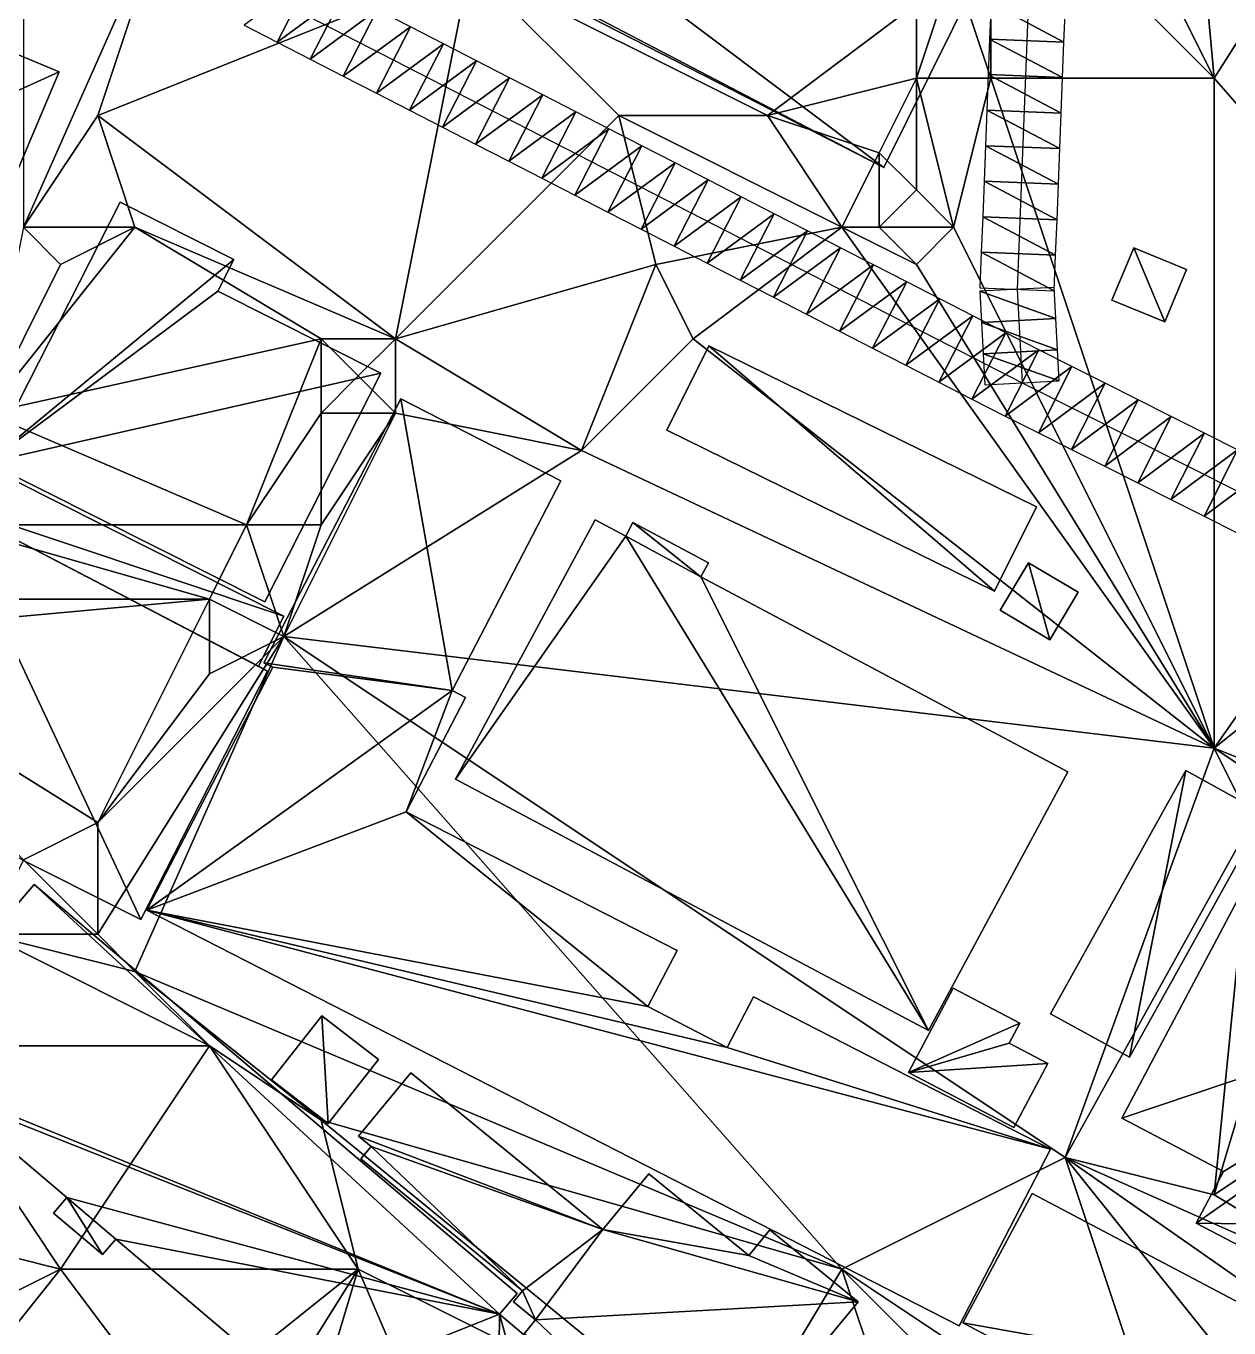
# Model space of a CAD drawing. Header units: metres. Extents: x -1103 to 901, y -902 to 905.
# Drawn here: x 604.1 to 668.8, y 114.8 to 184.8 of the extents above; entities that cross this region are included whole.
import ezdxf

# ---------------------------------------------------------------- set-up
doc = ezdxf.new("R2010")
doc.units = ezdxf.units.M
for name, color, linetype in [('OSM_BUILDING_FOOTPRINTS', 7, 'CONTINUOUS'), ('OSM_BUILDING_ROOFS', 1, 'CONTINUOUS'), ('OSM_BUILDING_WALLS', 8, 'CONTINUOUS'), ('OSM_ROAD_AXES', 2, 'CONTINUOUS'), ('OSM_ROAD_SURFACE', 9, 'CONTINUOUS'), ('OSM_TERRAIN', 3, 'CONTINUOUS')]:
    doc.layers.add(name, color=color, linetype=linetype)

msp = doc.modelspace()

# ---------------------------------------------------------------- linework, layer by layer
at = {"layer": 'OSM_BUILDING_FOOTPRINTS'}
for points in [[(655.2, 187.18, 11.941), (650.248, 177.205, 11.941), (615.783, 194.867, 11.941), (594.67, 206.214, 11.941), (599.379, 215.404, 11.941), (655.2, 187.18, 11.941)], [(600.153, 184.748, 13.889), (605.923, 182.348, 13.889), (603.314, 176.155, 13.889), (597.544, 178.544, 13.889), (600.153, 184.748, 13.889)], [(609.195, 175.348, 11.546), (615.318, 172.262, 11.546), (614.456, 170.559, 11.546), (623.222, 166.158, 11.546), (616.976, 153.871, 11.546), (602.065, 161.358, 11.546), (609.195, 175.348, 11.546)], [(662.507, 170.083, 11.018), (663.679, 172.892, 11.018), (666.519, 171.731, 11.018), (665.348, 168.911, 11.018), (662.507, 170.083, 11.018)], [(638.586, 163.083, 11.005), (640.852, 167.628, 11.005), (658.45, 158.969, 11.005), (656.195, 154.435, 11.005), (638.586, 163.083, 11.005)], [(624.581, 142.58, 10.846), (639.139, 135.126, 10.846), (637.569, 132.107, 10.846), (641.836, 129.917, 10.846), (643.24, 132.627, 10.846), (659.212, 124.443, 10.846), (654.293, 114.954, 10.846), (610.642, 137.294, 10.846), (617.407, 150.343, 10.846), (616.932, 150.587, 10.846), (624.294, 164.764, 10.846), (632.883, 160.363, 10.846), (627.046, 149.105, 10.846), (627.765, 148.729, 10.846), (624.581, 142.58, 10.846)], [(597.312, 160.441, 11.048), (599.821, 159.169, 11.048), (601.059, 161.613, 11.048), (618.004, 153.086, 11.048), (616.633, 150.399, 11.048), (617.12, 150.144, 11.048), (610.311, 136.785, 11.048), (590.37, 146.816, 11.048), (597.312, 160.441, 11.048)], [(634.74, 158.261, 10.999), (636.376, 157.388, 10.999), (636.762, 158.118, 10.999), (640.83, 155.961, 10.999), (640.421, 155.198, 10.999), (660.141, 144.725, 10.999), (652.646, 130.824, 10.999), (627.234, 144.338, 10.999), (634.74, 158.261, 10.999)], [(656.504, 153.406, 11), (658.03, 155.95, 11), (660.694, 154.379, 11), (659.179, 151.825, 11), (656.504, 153.406, 11)], [(659.201, 131.72, 10.867), (666.475, 144.791, 10.867), (670.73, 142.458, 10.867), (663.457, 129.386, 10.867), (659.201, 131.72, 10.867)], [(671.272, 141.606, 10.462), (686.04, 133.854, 10.462), (678.037, 118.802, 10.462), (675.052, 120.362, 10.462), (673.35, 117.166, 10.462), (667.038, 120.472, 10.462), (668.508, 123.248, 10.462), (663.037, 126.113, 10.462), (671.272, 141.606, 10.462)], [(638.309, 108.197, 10.164), (633.258, 102.292, 10.164), (629.488, 105.477, 10.164), (627.654, 103.332, 10.164), (624.072, 106.373, 10.164), (615.704, 96.608, 10.164), (610.2, 101.264, 10.164), (618.811, 111.283, 10.164), (608.973, 119.611, 10.164), (608.254, 118.781, 10.164), (605.613, 121.015, 10.164), (606.331, 121.845, 10.164), (599.776, 127.396, 10.164), (599.201, 126.733, 10.164), (596.383, 129.11, 10.164), (604.585, 138.676, 10.164), (630.55, 116.691, 10.164), (629.599, 115.574, 10.164), (638.309, 108.197, 10.164)], [(653.973, 133.091, 10.987), (657.554, 131.222, 10.987), (656.979, 130.138, 10.987), (659.058, 129.054, 10.987), (657.234, 125.615, 10.987), (651.574, 128.568, 10.987), (653.973, 133.091, 10.987)], [(617.341, 128.181, 10.961), (620.049, 131.621, 10.961), (623.089, 129.265, 10.961), (620.38, 125.826, 10.961), (617.341, 128.181, 10.961)], [(622.138, 123.923, 10.795), (622.691, 124.598, 10.795), (622.016, 125.151, 10.795), (624.824, 128.546, 10.795), (635.148, 120.13, 10.795), (637.613, 123.116, 10.795), (642.985, 118.737, 10.795), (644.124, 120.119, 10.795), (648.866, 116.248, 10.795), (640.785, 106.472, 10.795), (630.914, 114.523, 10.795), (631.534, 115.275, 10.795), (630.34, 116.248, 10.795), (630.826, 116.835, 10.795), (622.138, 123.923, 10.795)], [(658.217, 122.065, 10.723), (680.037, 110.552, 10.723), (676.323, 103.596, 10.723), (654.503, 115.12, 10.723), (658.217, 122.065, 10.723)]]:
    msp.add_polyline3d(points, close=True, dxfattribs=at)
at = {"layer": 'OSM_BUILDING_ROOFS'}
for points in [[(650.248, 177.205, 21.941), (599.379, 215.404, 21.941), (594.67, 206.214, 21.941)], [(650.248, 177.205, 21.941), (655.2, 187.18, 21.941), (599.379, 215.404, 21.941)], [(650.248, 177.205, 21.941), (594.67, 206.214, 21.941), (615.783, 194.867, 21.941)], [(605.923, 182.348, 23.889), (600.153, 184.748, 23.889), (597.544, 178.544, 23.889)], [(605.923, 182.348, 23.889), (597.544, 178.544, 23.889), (603.314, 176.155, 23.889)], [(615.318, 172.262, 21.546), (609.195, 175.348, 21.546), (602.065, 161.358, 21.546)], [(663.679, 172.892, 21.018), (662.507, 170.083, 21.018), (665.348, 168.911, 21.018)], [(663.679, 172.892, 21.018), (665.348, 168.911, 21.018), (666.519, 171.731, 21.018)], [(602.065, 161.358, 21.546), (614.456, 170.559, 21.546), (615.318, 172.262, 21.546)], [(602.065, 161.358, 21.546), (623.222, 166.158, 21.546), (614.456, 170.559, 21.546)], [(640.852, 167.628, 21.005), (638.586, 163.083, 21.005), (656.195, 154.435, 21.005)], [(640.852, 167.628, 21.005), (656.195, 154.435, 21.005), (658.45, 158.969, 21.005)], [(602.065, 161.358, 21.546), (616.976, 153.871, 21.546), (623.222, 166.158, 21.546)], [(627.046, 149.105, 20.846), (624.294, 164.764, 20.846), (616.932, 150.587, 20.846)], [(627.046, 149.105, 20.846), (632.883, 160.363, 20.846), (624.294, 164.764, 20.846)], [(599.821, 159.169, 21.048), (618.004, 153.086, 21.048), (601.059, 161.613, 21.048)], [(599.821, 159.169, 21.048), (590.37, 146.816, 21.048), (610.311, 136.785, 21.048)], [(599.821, 159.169, 21.048), (610.311, 136.785, 21.048), (617.12, 150.144, 21.048)], [(599.821, 159.169, 21.048), (617.12, 150.144, 21.048), (616.633, 150.399, 21.048)], [(599.821, 159.169, 21.048), (616.633, 150.399, 21.048), (618.004, 153.086, 21.048)], [(636.376, 157.388, 20.999), (634.74, 158.261, 20.999), (627.234, 144.338, 20.999)], [(640.421, 155.198, 20.999), (636.762, 158.118, 20.999), (636.376, 157.388, 20.999)], [(640.421, 155.198, 20.999), (640.83, 155.961, 20.999), (636.762, 158.118, 20.999)], [(636.376, 157.388, 20.999), (627.234, 144.338, 20.999), (652.646, 130.824, 20.999)], [(640.421, 155.198, 20.999), (636.376, 157.388, 20.999), (652.646, 130.824, 20.999)], [(658.03, 155.95, 21), (656.504, 153.406, 21), (659.179, 151.825, 21)], [(658.03, 155.95, 21), (659.179, 151.825, 21), (660.694, 154.379, 21)], [(652.646, 130.824, 20.999), (660.141, 144.725, 20.999), (640.421, 155.198, 20.999)], [(627.046, 149.105, 20.846), (616.932, 150.587, 20.846), (617.407, 150.343, 20.846)], [(627.046, 149.105, 20.846), (617.407, 150.343, 20.846), (610.642, 137.294, 20.846)], [(624.581, 142.58, 20.846), (627.046, 149.105, 20.846), (610.642, 137.294, 20.846)], [(624.581, 142.58, 20.846), (627.765, 148.729, 20.846), (627.046, 149.105, 20.846)], [(666.475, 144.791, 20.867), (659.201, 131.72, 20.867), (663.457, 129.386, 20.867)], [(666.475, 144.791, 20.867), (663.457, 129.386, 20.867), (670.73, 142.458, 20.867)], [(610.642, 137.294, 20.846), (637.569, 132.107, 20.846), (624.581, 142.58, 20.846)], [(637.569, 132.107, 20.846), (639.139, 135.126, 20.846), (624.581, 142.58, 20.846)], [(686.04, 133.854, 20.462), (671.272, 141.606, 20.462), (663.037, 126.113, 20.462)], [(629.599, 115.574, 20.164), (604.585, 138.676, 20.164), (596.383, 129.11, 20.164)], [(629.599, 115.574, 20.164), (630.55, 116.691, 20.164), (604.585, 138.676, 20.164)], [(610.642, 137.294, 20.846), (654.293, 114.954, 20.846), (659.212, 124.443, 20.846)], [(610.642, 137.294, 20.846), (659.212, 124.443, 20.846), (641.836, 129.917, 20.846)], [(610.642, 137.294, 20.846), (641.836, 129.917, 20.846), (637.569, 132.107, 20.846)], [(686.04, 133.854, 20.462), (663.037, 126.113, 20.462), (668.508, 123.248, 20.462)], [(686.04, 133.854, 20.462), (668.508, 123.248, 20.462), (667.038, 120.472, 20.462)], [(675.052, 120.362, 20.462), (686.04, 133.854, 20.462), (667.038, 120.472, 20.462)], [(657.554, 131.222, 20.987), (653.973, 133.091, 20.987), (651.574, 128.568, 20.987)], [(659.212, 124.443, 20.846), (643.24, 132.627, 20.846), (641.836, 129.917, 20.846)], [(620.049, 131.621, 20.961), (617.341, 128.181, 20.961), (620.38, 125.826, 20.961)], [(620.049, 131.621, 20.961), (620.38, 125.826, 20.961), (623.089, 129.265, 20.961)], [(651.574, 128.568, 20.987), (656.979, 130.138, 20.987), (657.554, 131.222, 20.987)], [(651.574, 128.568, 20.987), (659.058, 129.054, 20.987), (656.979, 130.138, 20.987)], [(629.599, 115.574, 20.164), (596.383, 129.11, 20.164), (599.776, 127.396, 20.164)], [(651.574, 128.568, 20.987), (657.234, 125.615, 20.987), (659.058, 129.054, 20.987)], [(635.148, 120.13, 20.795), (624.824, 128.546, 20.795), (622.016, 125.151, 20.795)], [(629.599, 115.574, 20.164), (599.776, 127.396, 20.164), (606.331, 121.845, 20.164)], [(635.148, 120.13, 20.795), (622.016, 125.151, 20.795), (622.691, 124.598, 20.795)], [(622.691, 124.598, 20.795), (622.138, 123.923, 20.795), (630.826, 116.835, 20.795)], [(635.148, 120.13, 20.795), (622.691, 124.598, 20.795), (630.826, 116.835, 20.795)], [(642.985, 118.737, 20.795), (637.613, 123.116, 20.795), (635.148, 120.13, 20.795)], [(606.331, 121.845, 20.164), (605.613, 121.015, 20.164), (608.254, 118.781, 20.164)], [(606.331, 121.845, 20.164), (608.254, 118.781, 20.164), (608.973, 119.611, 20.164)], [(629.599, 115.574, 20.164), (606.331, 121.845, 20.164), (608.973, 119.611, 20.164)], [(680.037, 110.552, 20.723), (658.217, 122.065, 20.723), (654.503, 115.12, 20.723)], [(667.038, 120.472, 20.462), (673.35, 117.166, 20.462), (675.052, 120.362, 20.462)], [(635.148, 120.13, 20.795), (630.826, 116.835, 20.795), (631.534, 115.275, 20.795)], [(635.148, 120.13, 20.795), (631.534, 115.275, 20.795), (648.866, 116.248, 20.795)], [(635.148, 120.13, 20.795), (648.866, 116.248, 20.795), (642.985, 118.737, 20.795)], [(648.866, 116.248, 20.795), (644.124, 120.119, 20.795), (642.985, 118.737, 20.795)], [(629.599, 115.574, 20.164), (608.973, 119.611, 20.164), (618.811, 111.283, 20.164)], [(630.826, 116.835, 20.795), (630.34, 116.248, 20.795), (631.534, 115.275, 20.795)], [(631.534, 115.275, 20.795), (640.785, 106.472, 20.795), (648.866, 116.248, 20.795)], [(629.599, 115.574, 20.164), (618.811, 111.283, 20.164), (629.488, 105.477, 20.164)], [(629.488, 105.477, 20.164), (633.258, 102.292, 20.164), (629.599, 115.574, 20.164)], [(633.258, 102.292, 20.164), (638.309, 108.197, 20.164), (629.599, 115.574, 20.164)], [(631.534, 115.275, 20.795), (630.914, 114.523, 20.795), (640.785, 106.472, 20.795)], [(680.037, 110.552, 20.723), (654.503, 115.12, 20.723), (676.323, 103.596, 20.723)]]:
    msp.add_3dface(points, dxfattribs=at)
at = {"layer": 'OSM_BUILDING_WALLS'}
for points in [[(615.783, 194.867, 11.941), (650.248, 177.205, 11.941), (650.248, 177.205, 21.941)], [(615.783, 194.867, 11.941), (650.248, 177.205, 21.941), (615.783, 194.867, 21.941)], [(650.248, 177.205, 11.941), (655.2, 187.18, 11.941), (655.2, 187.18, 21.941)], [(650.248, 177.205, 11.941), (655.2, 187.18, 21.941), (650.248, 177.205, 21.941)], [(605.923, 182.348, 13.889), (600.153, 184.748, 13.889), (600.153, 184.748, 23.889)], [(605.923, 182.348, 13.889), (600.153, 184.748, 23.889), (605.923, 182.348, 23.889)], [(603.314, 176.155, 13.889), (605.923, 182.348, 13.889), (605.923, 182.348, 23.889)], [(603.314, 176.155, 13.889), (605.923, 182.348, 23.889), (603.314, 176.155, 23.889)], [(609.195, 175.348, 11.546), (602.065, 161.358, 11.546), (602.065, 161.358, 21.546)], [(609.195, 175.348, 11.546), (602.065, 161.358, 21.546), (609.195, 175.348, 21.546)], [(615.318, 172.262, 11.546), (609.195, 175.348, 11.546), (609.195, 175.348, 21.546)], [(615.318, 172.262, 11.546), (609.195, 175.348, 21.546), (615.318, 172.262, 21.546)], [(663.679, 172.892, 11.018), (662.507, 170.083, 11.018), (662.507, 170.083, 21.018)], [(663.679, 172.892, 11.018), (662.507, 170.083, 21.018), (663.679, 172.892, 21.018)], [(666.519, 171.731, 11.018), (663.679, 172.892, 11.018), (663.679, 172.892, 21.018)], [(666.519, 171.731, 11.018), (663.679, 172.892, 21.018), (666.519, 171.731, 21.018)], [(614.456, 170.559, 11.546), (615.318, 172.262, 11.546), (615.318, 172.262, 21.546)], [(614.456, 170.559, 11.546), (615.318, 172.262, 21.546), (614.456, 170.559, 21.546)], [(665.348, 168.911, 11.018), (666.519, 171.731, 11.018), (666.519, 171.731, 21.018)], [(665.348, 168.911, 11.018), (666.519, 171.731, 21.018), (665.348, 168.911, 21.018)], [(623.222, 166.158, 11.546), (614.456, 170.559, 11.546), (614.456, 170.559, 21.546)], [(623.222, 166.158, 11.546), (614.456, 170.559, 21.546), (623.222, 166.158, 21.546)], [(662.507, 170.083, 11.018), (665.348, 168.911, 11.018), (665.348, 168.911, 21.018)], [(662.507, 170.083, 11.018), (665.348, 168.911, 21.018), (662.507, 170.083, 21.018)], [(640.852, 167.628, 11.005), (638.586, 163.083, 11.005), (638.586, 163.083, 21.005)], [(640.852, 167.628, 11.005), (638.586, 163.083, 21.005), (640.852, 167.628, 21.005)], [(658.45, 158.969, 11.005), (640.852, 167.628, 11.005), (640.852, 167.628, 21.005)], [(658.45, 158.969, 11.005), (640.852, 167.628, 21.005), (658.45, 158.969, 21.005)], [(616.976, 153.871, 11.546), (623.222, 166.158, 11.546), (623.222, 166.158, 21.546)], [(616.976, 153.871, 11.546), (623.222, 166.158, 21.546), (616.976, 153.871, 21.546)], [(624.294, 164.764, 10.846), (616.932, 150.587, 10.846), (616.932, 150.587, 20.846)], [(624.294, 164.764, 10.846), (616.932, 150.587, 20.846), (624.294, 164.764, 20.846)], [(632.883, 160.363, 10.846), (624.294, 164.764, 10.846), (624.294, 164.764, 20.846)], [(632.883, 160.363, 10.846), (624.294, 164.764, 20.846), (632.883, 160.363, 20.846)], [(638.586, 163.083, 11.005), (656.195, 154.435, 11.005), (656.195, 154.435, 21.005)], [(638.586, 163.083, 11.005), (656.195, 154.435, 21.005), (638.586, 163.083, 21.005)], [(618.004, 153.086, 11.048), (601.059, 161.613, 11.048), (601.059, 161.613, 21.048)], [(618.004, 153.086, 11.048), (601.059, 161.613, 21.048), (618.004, 153.086, 21.048)], [(602.065, 161.358, 11.546), (616.976, 153.871, 11.546), (616.976, 153.871, 21.546)], [(602.065, 161.358, 11.546), (616.976, 153.871, 21.546), (602.065, 161.358, 21.546)], [(627.046, 149.105, 10.846), (632.883, 160.363, 10.846), (632.883, 160.363, 20.846)], [(627.046, 149.105, 10.846), (632.883, 160.363, 20.846), (627.046, 149.105, 20.846)], [(656.195, 154.435, 11.005), (658.45, 158.969, 11.005), (658.45, 158.969, 21.005)], [(656.195, 154.435, 11.005), (658.45, 158.969, 21.005), (656.195, 154.435, 21.005)], [(634.74, 158.261, 10.999), (627.234, 144.338, 10.999), (627.234, 144.338, 20.999)], [(634.74, 158.261, 10.999), (627.234, 144.338, 20.999), (634.74, 158.261, 20.999)], [(636.376, 157.388, 10.999), (634.74, 158.261, 10.999), (634.74, 158.261, 20.999)], [(636.376, 157.388, 10.999), (634.74, 158.261, 20.999), (636.376, 157.388, 20.999)], [(636.762, 158.118, 10.999), (636.376, 157.388, 10.999), (636.376, 157.388, 20.999)], [(636.762, 158.118, 10.999), (636.376, 157.388, 20.999), (636.762, 158.118, 20.999)], [(640.83, 155.961, 10.999), (636.762, 158.118, 10.999), (636.762, 158.118, 20.999)], [(640.83, 155.961, 10.999), (636.762, 158.118, 20.999), (640.83, 155.961, 20.999)], [(640.421, 155.198, 10.999), (640.83, 155.961, 10.999), (640.83, 155.961, 20.999)], [(640.421, 155.198, 10.999), (640.83, 155.961, 20.999), (640.421, 155.198, 20.999)], [(658.03, 155.95, 11), (656.504, 153.406, 11), (656.504, 153.406, 21)], [(658.03, 155.95, 11), (656.504, 153.406, 21), (658.03, 155.95, 21)], [(660.694, 154.379, 11), (658.03, 155.95, 11), (658.03, 155.95, 21)], [(660.694, 154.379, 11), (658.03, 155.95, 21), (660.694, 154.379, 21)], [(660.141, 144.725, 10.999), (640.421, 155.198, 10.999), (640.421, 155.198, 20.999)], [(660.141, 144.725, 10.999), (640.421, 155.198, 20.999), (660.141, 144.725, 20.999)], [(659.179, 151.825, 11), (660.694, 154.379, 11), (660.694, 154.379, 21)], [(659.179, 151.825, 11), (660.694, 154.379, 21), (659.179, 151.825, 21)], [(656.504, 153.406, 11), (659.179, 151.825, 11), (659.179, 151.825, 21)], [(656.504, 153.406, 11), (659.179, 151.825, 21), (656.504, 153.406, 21)], [(616.633, 150.399, 11.048), (618.004, 153.086, 11.048), (618.004, 153.086, 21.048)], [(616.633, 150.399, 11.048), (618.004, 153.086, 21.048), (616.633, 150.399, 21.048)], [(616.932, 150.587, 10.846), (617.407, 150.343, 10.846), (617.407, 150.343, 20.846)], [(616.932, 150.587, 10.846), (617.407, 150.343, 20.846), (616.932, 150.587, 20.846)], [(610.311, 136.785, 11.048), (617.12, 150.144, 11.048), (617.12, 150.144, 21.048)], [(610.311, 136.785, 11.048), (617.12, 150.144, 21.048), (610.311, 136.785, 21.048)], [(617.407, 150.343, 10.846), (610.642, 137.294, 10.846), (610.642, 137.294, 20.846)], [(617.407, 150.343, 10.846), (610.642, 137.294, 20.846), (617.407, 150.343, 20.846)], [(617.12, 150.144, 11.048), (616.633, 150.399, 11.048), (616.633, 150.399, 21.048)], [(617.12, 150.144, 11.048), (616.633, 150.399, 21.048), (617.12, 150.144, 21.048)], [(627.765, 148.729, 10.846), (627.046, 149.105, 10.846), (627.046, 149.105, 20.846)], [(627.765, 148.729, 10.846), (627.046, 149.105, 20.846), (627.765, 148.729, 20.846)], [(624.581, 142.58, 10.846), (627.765, 148.729, 10.846), (627.765, 148.729, 20.846)], [(624.581, 142.58, 10.846), (627.765, 148.729, 20.846), (624.581, 142.58, 20.846)], [(590.37, 146.816, 11.048), (610.311, 136.785, 11.048), (610.311, 136.785, 21.048)], [(590.37, 146.816, 11.048), (610.311, 136.785, 21.048), (590.37, 146.816, 21.048)], [(627.234, 144.338, 10.999), (652.646, 130.824, 10.999), (652.646, 130.824, 20.999)], [(627.234, 144.338, 10.999), (652.646, 130.824, 20.999), (627.234, 144.338, 20.999)], [(652.646, 130.824, 10.999), (660.141, 144.725, 10.999), (660.141, 144.725, 20.999)], [(652.646, 130.824, 10.999), (660.141, 144.725, 20.999), (652.646, 130.824, 20.999)], [(666.475, 144.791, 10.867), (659.201, 131.72, 10.867), (659.201, 131.72, 20.867)], [(666.475, 144.791, 10.867), (659.201, 131.72, 20.867), (666.475, 144.791, 20.867)], [(670.73, 142.458, 10.867), (666.475, 144.791, 10.867), (666.475, 144.791, 20.867)], [(670.73, 142.458, 10.867), (666.475, 144.791, 20.867), (670.73, 142.458, 20.867)], [(639.139, 135.126, 10.846), (624.581, 142.58, 10.846), (624.581, 142.58, 20.846)], [(639.139, 135.126, 10.846), (624.581, 142.58, 20.846), (639.139, 135.126, 20.846)], [(663.457, 129.386, 10.867), (670.73, 142.458, 10.867), (670.73, 142.458, 20.867)], [(663.457, 129.386, 10.867), (670.73, 142.458, 20.867), (663.457, 129.386, 20.867)], [(671.272, 141.606, 10.462), (663.037, 126.113, 10.462), (663.037, 126.113, 20.462)], [(671.272, 141.606, 10.462), (663.037, 126.113, 20.462), (671.272, 141.606, 20.462)], [(604.585, 138.676, 10.164), (596.383, 129.11, 10.164), (596.383, 129.11, 20.164)], [(604.585, 138.676, 10.164), (596.383, 129.11, 20.164), (604.585, 138.676, 20.164)], [(630.55, 116.691, 10.164), (604.585, 138.676, 10.164), (604.585, 138.676, 20.164)], [(630.55, 116.691, 10.164), (604.585, 138.676, 20.164), (630.55, 116.691, 20.164)], [(610.642, 137.294, 10.846), (654.293, 114.954, 10.846), (654.293, 114.954, 20.846)], [(610.642, 137.294, 10.846), (654.293, 114.954, 20.846), (610.642, 137.294, 20.846)], [(637.569, 132.107, 10.846), (639.139, 135.126, 10.846), (639.139, 135.126, 20.846)], [(637.569, 132.107, 10.846), (639.139, 135.126, 20.846), (637.569, 132.107, 20.846)], [(653.973, 133.091, 10.987), (651.574, 128.568, 10.987), (651.574, 128.568, 20.987)], [(653.973, 133.091, 10.987), (651.574, 128.568, 20.987), (653.973, 133.091, 20.987)], [(657.554, 131.222, 10.987), (653.973, 133.091, 10.987), (653.973, 133.091, 20.987)], [(657.554, 131.222, 10.987), (653.973, 133.091, 20.987), (657.554, 131.222, 20.987)], [(643.24, 132.627, 10.846), (641.836, 129.917, 10.846), (641.836, 129.917, 20.846)], [(643.24, 132.627, 10.846), (641.836, 129.917, 20.846), (643.24, 132.627, 20.846)], [(659.212, 124.443, 10.846), (643.24, 132.627, 10.846), (643.24, 132.627, 20.846)], [(659.212, 124.443, 10.846), (643.24, 132.627, 20.846), (659.212, 124.443, 20.846)], [(620.049, 131.621, 10.961), (617.341, 128.181, 10.961), (617.341, 128.181, 20.961)], [(620.049, 131.621, 10.961), (617.341, 128.181, 20.961), (620.049, 131.621, 20.961)], [(623.089, 129.265, 10.961), (620.049, 131.621, 10.961), (620.049, 131.621, 20.961)], [(623.089, 129.265, 10.961), (620.049, 131.621, 20.961), (623.089, 129.265, 20.961)], [(641.836, 129.917, 10.846), (637.569, 132.107, 10.846), (637.569, 132.107, 20.846)], [(641.836, 129.917, 10.846), (637.569, 132.107, 20.846), (641.836, 129.917, 20.846)], [(659.201, 131.72, 10.867), (663.457, 129.386, 10.867), (663.457, 129.386, 20.867)], [(659.201, 131.72, 10.867), (663.457, 129.386, 20.867), (659.201, 131.72, 20.867)], [(656.979, 130.138, 10.987), (657.554, 131.222, 10.987), (657.554, 131.222, 20.987)], [(656.979, 130.138, 10.987), (657.554, 131.222, 20.987), (656.979, 130.138, 20.987)], [(659.058, 129.054, 10.987), (656.979, 130.138, 10.987), (656.979, 130.138, 20.987)], [(659.058, 129.054, 10.987), (656.979, 130.138, 20.987), (659.058, 129.054, 20.987)], [(620.38, 125.826, 10.961), (623.089, 129.265, 10.961), (623.089, 129.265, 20.961)], [(620.38, 125.826, 10.961), (623.089, 129.265, 20.961), (620.38, 125.826, 20.961)], [(657.234, 125.615, 10.987), (659.058, 129.054, 10.987), (659.058, 129.054, 20.987)], [(657.234, 125.615, 10.987), (659.058, 129.054, 20.987), (657.234, 125.615, 20.987)], [(617.341, 128.181, 10.961), (620.38, 125.826, 10.961), (620.38, 125.826, 20.961)], [(617.341, 128.181, 10.961), (620.38, 125.826, 20.961), (617.341, 128.181, 20.961)], [(624.824, 128.546, 10.795), (622.016, 125.151, 10.795), (622.016, 125.151, 20.795)], [(624.824, 128.546, 10.795), (622.016, 125.151, 20.795), (624.824, 128.546, 20.795)], [(635.148, 120.13, 10.795), (624.824, 128.546, 10.795), (624.824, 128.546, 20.795)], [(635.148, 120.13, 10.795), (624.824, 128.546, 20.795), (635.148, 120.13, 20.795)], [(651.574, 128.568, 10.987), (657.234, 125.615, 10.987), (657.234, 125.615, 20.987)], [(651.574, 128.568, 10.987), (657.234, 125.615, 20.987), (651.574, 128.568, 20.987)], [(599.776, 127.396, 10.164), (606.331, 121.845, 10.164), (606.331, 121.845, 20.164)], [(599.776, 127.396, 10.164), (606.331, 121.845, 20.164), (599.776, 127.396, 20.164)], [(663.037, 126.113, 10.462), (668.508, 123.248, 10.462), (668.508, 123.248, 20.462)], [(663.037, 126.113, 10.462), (668.508, 123.248, 20.462), (663.037, 126.113, 20.462)], [(622.016, 125.151, 10.795), (622.691, 124.598, 10.795), (622.691, 124.598, 20.795)], [(622.016, 125.151, 10.795), (622.691, 124.598, 20.795), (622.016, 125.151, 20.795)], [(622.691, 124.598, 10.795), (622.138, 123.923, 10.795), (622.138, 123.923, 20.795)], [(622.691, 124.598, 10.795), (622.138, 123.923, 20.795), (622.691, 124.598, 20.795)], [(622.138, 123.923, 10.795), (630.826, 116.835, 10.795), (630.826, 116.835, 20.795)], [(622.138, 123.923, 10.795), (630.826, 116.835, 20.795), (622.138, 123.923, 20.795)], [(654.293, 114.954, 10.846), (659.212, 124.443, 10.846), (659.212, 124.443, 20.846)], [(654.293, 114.954, 10.846), (659.212, 124.443, 20.846), (654.293, 114.954, 20.846)], [(668.508, 123.248, 10.462), (667.038, 120.472, 10.462), (667.038, 120.472, 20.462)], [(668.508, 123.248, 10.462), (667.038, 120.472, 20.462), (668.508, 123.248, 20.462)], [(637.613, 123.116, 10.795), (635.148, 120.13, 10.795), (635.148, 120.13, 20.795)], [(637.613, 123.116, 10.795), (635.148, 120.13, 20.795), (637.613, 123.116, 20.795)], [(642.985, 118.737, 10.795), (637.613, 123.116, 10.795), (637.613, 123.116, 20.795)], [(642.985, 118.737, 10.795), (637.613, 123.116, 20.795), (642.985, 118.737, 20.795)], [(606.331, 121.845, 10.164), (605.613, 121.015, 10.164), (605.613, 121.015, 20.164)], [(606.331, 121.845, 10.164), (605.613, 121.015, 20.164), (606.331, 121.845, 20.164)], [(658.217, 122.065, 10.723), (654.503, 115.12, 10.723), (654.503, 115.12, 20.723)], [(658.217, 122.065, 10.723), (654.503, 115.12, 20.723), (658.217, 122.065, 20.723)], [(680.037, 110.552, 10.723), (658.217, 122.065, 10.723), (658.217, 122.065, 20.723)], [(680.037, 110.552, 10.723), (658.217, 122.065, 20.723), (680.037, 110.552, 20.723)], [(605.613, 121.015, 10.164), (608.254, 118.781, 10.164), (608.254, 118.781, 20.164)], [(605.613, 121.015, 10.164), (608.254, 118.781, 20.164), (605.613, 121.015, 20.164)], [(667.038, 120.472, 10.462), (673.35, 117.166, 10.462), (673.35, 117.166, 20.462)], [(667.038, 120.472, 10.462), (673.35, 117.166, 20.462), (667.038, 120.472, 20.462)], [(644.124, 120.119, 10.795), (642.985, 118.737, 10.795), (642.985, 118.737, 20.795)], [(644.124, 120.119, 10.795), (642.985, 118.737, 20.795), (644.124, 120.119, 20.795)], [(648.866, 116.248, 10.795), (644.124, 120.119, 10.795), (644.124, 120.119, 20.795)], [(648.866, 116.248, 10.795), (644.124, 120.119, 20.795), (648.866, 116.248, 20.795)], [(608.254, 118.781, 10.164), (608.973, 119.611, 10.164), (608.973, 119.611, 20.164)], [(608.254, 118.781, 10.164), (608.973, 119.611, 20.164), (608.254, 118.781, 20.164)], [(608.973, 119.611, 10.164), (618.811, 111.283, 10.164), (618.811, 111.283, 20.164)], [(608.973, 119.611, 10.164), (618.811, 111.283, 20.164), (608.973, 119.611, 20.164)], [(629.599, 115.574, 10.164), (630.55, 116.691, 10.164), (630.55, 116.691, 20.164)], [(629.599, 115.574, 10.164), (630.55, 116.691, 20.164), (629.599, 115.574, 20.164)], [(630.826, 116.835, 10.795), (630.34, 116.248, 10.795), (630.34, 116.248, 20.795)], [(630.826, 116.835, 10.795), (630.34, 116.248, 20.795), (630.826, 116.835, 20.795)], [(630.34, 116.248, 10.795), (631.534, 115.275, 10.795), (631.534, 115.275, 20.795)], [(630.34, 116.248, 10.795), (631.534, 115.275, 20.795), (630.34, 116.248, 20.795)], [(640.785, 106.472, 10.795), (648.866, 116.248, 10.795), (648.866, 116.248, 20.795)], [(640.785, 106.472, 10.795), (648.866, 116.248, 20.795), (640.785, 106.472, 20.795)], [(638.309, 108.197, 10.164), (629.599, 115.574, 10.164), (629.599, 115.574, 20.164)], [(638.309, 108.197, 10.164), (629.599, 115.574, 20.164), (638.309, 108.197, 20.164)], [(631.534, 115.275, 10.795), (630.914, 114.523, 10.795), (630.914, 114.523, 20.795)], [(631.534, 115.275, 10.795), (630.914, 114.523, 20.795), (631.534, 115.275, 20.795)], [(654.503, 115.12, 10.723), (676.323, 103.596, 10.723), (676.323, 103.596, 20.723)], [(654.503, 115.12, 10.723), (676.323, 103.596, 20.723), (654.503, 115.12, 20.723)]]:
    msp.add_3dface(points, dxfattribs=at)
at = {"layer": 'OSM_ROAD_AXES'}
for points in [[(602.067, 373.735, 15.277), (616.138, 348.012, 15.083), (629.182, 324.456, 14.817), (643.85, 302.36, 13.571), (654.439, 277.422, 12.799), (657.523, 253.391, 13.222), (657.224, 211.864, 13.956), (658.384, 195.486, 13.894), (657.411, 170.658, 13.204)], [(488.743, 252.397, 13.589), (657.676, 165.626, 13.108), (798.389, 94.847, 7.221)], [(657.411, 170.658, 13.204), (657.676, 165.626, 13.108)]]:
    msp.add_polyline3d(points, dxfattribs=at)
at = {"layer": 'OSM_ROAD_SURFACE'}
for points in [[(615.863, 184.855, 15.534), (617.641, 183.942, 15.442), (619.469, 187.5, 15.413)], [(617.641, 183.942, 15.442), (621.247, 186.586, 15.321), (619.469, 187.5, 15.413)], [(617.641, 183.942, 15.442), (619.419, 183.028, 15.296), (621.247, 186.586, 15.321)], [(619.419, 183.028, 15.296), (623.025, 185.673, 15.218), (621.247, 186.586, 15.321)], [(619.419, 183.028, 15.296), (621.197, 182.115, 15.148), (623.025, 185.673, 15.218)], [(621.197, 182.115, 15.148), (624.803, 184.76, 15.069), (623.025, 185.673, 15.218)], [(656.011, 186.015, 13.643), (655.936, 184.105, 13.586), (659.933, 183.949, 13.423)], [(656.011, 186.015, 13.643), (659.933, 183.949, 13.423), (660.008, 185.858, 13.498)], [(621.197, 182.115, 15.148), (622.976, 181.202, 14.999), (624.803, 184.76, 15.069)], [(622.976, 181.202, 14.999), (626.582, 183.846, 14.92), (624.803, 184.76, 15.069)], [(655.936, 184.105, 13.586), (655.862, 182.195, 13.538), (659.859, 182.039, 13.349)], [(655.936, 184.105, 13.586), (659.859, 182.039, 13.349), (659.933, 183.949, 13.423)], [(622.976, 181.202, 14.999), (624.754, 180.288, 14.85), (626.582, 183.846, 14.92)], [(624.754, 180.288, 14.85), (628.36, 182.933, 14.782), (626.582, 183.846, 14.92)], [(624.754, 180.288, 14.85), (626.532, 179.375, 14.703), (628.36, 182.933, 14.782)], [(626.532, 179.375, 14.703), (630.138, 182.02, 14.648), (628.36, 182.933, 14.782)], [(626.532, 179.375, 14.703), (628.31, 178.461, 14.569), (630.138, 182.02, 14.648)], [(628.31, 178.461, 14.569), (631.916, 181.106, 14.514), (630.138, 182.02, 14.648)], [(655.862, 182.195, 13.538), (655.787, 180.286, 13.438), (659.784, 180.129, 13.342)], [(655.862, 182.195, 13.538), (659.784, 180.129, 13.342), (659.859, 182.039, 13.349)], [(628.31, 178.461, 14.569), (630.089, 177.548, 14.435), (631.916, 181.106, 14.514)], [(630.089, 177.548, 14.435), (633.695, 180.193, 14.379), (631.916, 181.106, 14.514)], [(630.089, 177.548, 14.435), (631.867, 176.635, 14.301), (633.695, 180.193, 14.379)], [(631.867, 176.635, 14.301), (635.473, 179.279, 14.246), (633.695, 180.193, 14.379)], [(655.787, 180.286, 13.438), (655.712, 178.376, 13.393), (659.709, 178.219, 13.337)], [(655.787, 180.286, 13.438), (659.709, 178.219, 13.337), (659.784, 180.129, 13.342)], [(631.867, 176.635, 14.301), (633.645, 175.721, 14.176), (635.473, 179.279, 14.246)], [(633.645, 175.721, 14.176), (637.251, 178.366, 14.124), (635.473, 179.279, 14.246)], [(633.645, 175.721, 14.176), (635.423, 174.808, 14.056), (637.251, 178.366, 14.124)], [(635.423, 174.808, 14.056), (639.029, 177.453, 14.001), (637.251, 178.366, 14.124)], [(655.712, 178.376, 13.393), (655.637, 176.466, 13.348), (659.634, 176.309, 13.332)], [(655.712, 178.376, 13.393), (659.634, 176.309, 13.332), (659.709, 178.219, 13.337)], [(635.423, 174.808, 14.056), (637.202, 173.895, 13.935), (639.029, 177.453, 14.001)], [(637.202, 173.895, 13.935), (640.808, 176.539, 13.877), (639.029, 177.453, 14.001)], [(637.202, 173.895, 13.935), (638.98, 172.981, 13.812), (640.808, 176.539, 13.877)], [(638.98, 172.981, 13.812), (642.586, 175.626, 13.754), (640.808, 176.539, 13.877)], [(655.637, 176.466, 13.348), (655.562, 174.556, 13.304), (659.559, 174.4, 13.326)], [(655.637, 176.466, 13.348), (659.559, 174.4, 13.326), (659.634, 176.309, 13.332)], [(638.98, 172.981, 13.812), (640.758, 172.068, 13.646), (642.586, 175.626, 13.754)], [(640.758, 172.068, 13.646), (644.364, 174.713, 13.63), (642.586, 175.626, 13.754)], [(640.758, 172.068, 13.646), (642.536, 171.154, 13.41), (644.364, 174.713, 13.63)], [(642.536, 171.154, 13.41), (646.142, 173.799, 13.507), (644.364, 174.713, 13.63)], [(655.562, 174.556, 13.304), (655.487, 172.646, 13.259), (659.484, 172.49, 13.321)], [(655.562, 174.556, 13.304), (659.484, 172.49, 13.321), (659.559, 174.4, 13.326)], [(642.536, 171.154, 13.41), (644.315, 170.241, 13.277), (646.142, 173.799, 13.507)], [(644.315, 170.241, 13.277), (647.921, 172.886, 13.396), (646.142, 173.799, 13.507)], [(644.315, 170.241, 13.277), (646.093, 169.328, 13.275), (647.921, 172.886, 13.396)], [(646.093, 169.328, 13.275), (649.699, 171.972, 13.376), (647.921, 172.886, 13.396)], [(655.487, 172.646, 13.259), (655.413, 170.737, 13.22), (659.409, 170.58, 13.294)], [(655.487, 172.646, 13.259), (659.409, 170.58, 13.294), (659.484, 172.49, 13.321)], [(646.093, 169.328, 13.275), (647.871, 168.414, 13.273), (649.699, 171.972, 13.376)], [(647.871, 168.414, 13.273), (651.477, 171.059, 13.295), (649.699, 171.972, 13.376)], [(647.871, 168.414, 13.273), (649.649, 167.501, 13.271), (651.477, 171.059, 13.295)], [(649.649, 167.501, 13.271), (653.255, 170.146, 13.22), (651.477, 171.059, 13.295)], [(655.414, 170.553, 13.218), (659.497, 169.086, 13.262), (659.408, 170.764, 13.298)], [(649.649, 167.501, 13.271), (651.428, 166.588, 13.268), (653.255, 170.146, 13.22)], [(651.428, 166.588, 13.268), (655.034, 169.232, 13.205), (653.255, 170.146, 13.22)], [(655.414, 170.553, 13.218), (655.502, 168.876, 13.2), (659.497, 169.086, 13.262)], [(651.428, 166.588, 13.268), (653.206, 165.674, 13.266), (655.034, 169.232, 13.205)], [(653.206, 165.674, 13.266), (656.812, 168.319, 13.189), (655.034, 169.232, 13.205)], [(655.502, 168.876, 13.2), (659.585, 167.409, 13.226), (659.497, 169.086, 13.262)], [(655.502, 168.876, 13.2), (655.591, 167.198, 13.182), (659.585, 167.409, 13.226)], [(653.206, 165.674, 13.266), (654.984, 164.761, 13.237), (656.812, 168.319, 13.189)], [(654.984, 164.761, 13.237), (658.583, 167.409, 13.205), (656.812, 168.319, 13.189)], [(654.984, 164.761, 13.237), (656.77, 163.844, 13.156), (658.583, 167.409, 13.205)], [(655.591, 167.198, 13.182), (659.673, 165.732, 13.19), (659.585, 167.409, 13.226)], [(656.77, 163.844, 13.156), (660.356, 166.517, 13.222), (658.583, 167.409, 13.205)], [(655.591, 167.198, 13.182), (655.679, 165.521, 13.18), (659.673, 165.732, 13.19)], [(656.77, 163.844, 13.156), (658.559, 162.944, 13.127), (660.356, 166.517, 13.222)], [(658.559, 162.944, 13.127), (662.137, 165.621, 13.201), (660.356, 166.517, 13.222)], [(658.559, 162.944, 13.127), (660.34, 162.048, 13.121), (662.137, 165.621, 13.201)], [(660.34, 162.048, 13.121), (663.919, 164.725, 13.136), (662.137, 165.621, 13.201)], [(660.34, 162.048, 13.121), (662.121, 161.152, 13.137), (663.919, 164.725, 13.136)], [(662.121, 161.152, 13.137), (665.7, 163.829, 13.07), (663.919, 164.725, 13.136)], [(662.121, 161.152, 13.137), (663.902, 160.256, 13.118), (665.7, 163.829, 13.07)], [(663.902, 160.256, 13.118), (667.481, 162.933, 13.005), (665.7, 163.829, 13.07)], [(663.902, 160.256, 13.118), (665.683, 159.36, 13.052), (667.481, 162.933, 13.005)], [(665.683, 159.36, 13.052), (669.262, 162.038, 12.986), (667.481, 162.933, 13.005)], [(665.683, 159.36, 13.052), (667.465, 158.464, 12.987), (669.262, 162.038, 12.986)], [(667.465, 158.464, 12.987), (671.043, 161.142, 12.986), (669.262, 162.038, 12.986)], [(667.465, 158.464, 12.987), (669.246, 157.568, 12.968), (671.043, 161.142, 12.986)]]:
    msp.add_3dface(points, dxfattribs=at)
at = {"layer": 'OSM_TERRAIN'}
for points in [[(666, 186, 13.786), (668, 182, 13.015), (666, 204, 13.834)], [(668, 182, 13.015), (682, 204, 13.113), (666, 204, 13.834)], [(682, 166, 12.981), (682, 204, 13.113), (668, 182, 13.015)], [(604, 174, 15.847), (612, 192, 15.757), (604, 198, 15.776)], [(656, 182, 13.431), (656, 194, 13.915), (654, 188, 14.306)], [(668, 182, 13.015), (656, 194, 13.915), (656, 182, 13.431)], [(668, 182, 13.015), (666, 186, 13.786), (656, 194, 13.915)], [(604, 174, 15.847), (608, 180, 15.76), (612, 192, 15.757)], [(608, 180, 15.76), (628, 188, 14.994), (612, 192, 15.757)], [(608, 180, 15.76), (624, 168, 14.234), (628, 188, 14.994)], [(624, 168, 14.234), (636, 180, 14.203), (628, 188, 14.994)], [(636, 180, 14.203), (644, 180, 14.905), (628, 188, 14.994)], [(644, 180, 14.905), (652, 186, 14.944), (628, 188, 14.994)], [(652, 182, 15.012), (654, 188, 14.306), (652, 186, 14.944)], [(652, 182, 15.012), (656, 182, 13.431), (654, 188, 14.306)], [(644, 180, 14.905), (652, 182, 15.012), (652, 186, 14.944)], [(650, 178, 15.012), (652, 182, 15.012), (644, 180, 14.905)], [(650, 178, 15.012), (652, 176, 14.132), (652, 182, 15.012)], [(652, 176, 14.132), (654, 174, 13.209), (652, 182, 15.012)], [(652, 182, 15.012), (654, 174, 13.209), (656, 182, 13.431)], [(668, 146, 12.867), (656, 182, 13.431), (654, 174, 13.209)], [(668, 146, 12.867), (668, 182, 13.015), (656, 182, 13.431)], [(668, 146, 12.867), (682, 166, 12.981), (668, 182, 13.015)], [(604, 174, 15.847), (610, 174, 14.785), (608, 180, 15.76)], [(610, 174, 14.785), (624, 168, 14.234), (608, 180, 15.76)], [(624, 168, 14.234), (638, 172, 13.767), (636, 180, 14.203)], [(638, 172, 13.767), (648, 174, 13.377), (636, 180, 14.203)], [(648, 174, 13.377), (644, 180, 14.905), (636, 180, 14.203)], [(648, 174, 13.377), (650, 178, 15.012), (644, 180, 14.905)], [(648, 174, 13.377), (650, 174, 13.527), (650, 178, 15.012)], [(650, 174, 13.527), (652, 176, 14.132), (650, 178, 15.012)], [(650, 174, 13.527), (654, 174, 13.209), (652, 176, 14.132)], [(602, 164, 14.743), (610, 174, 14.785), (606, 172, 14.984)], [(602, 164, 14.743), (620, 168, 14.768), (610, 174, 14.785)], [(602, 164, 14.743), (606, 172, 14.984), (604, 174, 15.847)], [(606, 172, 14.984), (610, 174, 14.785), (604, 174, 15.847)], [(620, 168, 14.768), (624, 168, 14.234), (610, 174, 14.785)], [(638, 172, 13.767), (640, 168, 13.111), (648, 174, 13.377)], [(640, 168, 13.111), (668, 146, 12.867), (648, 174, 13.377)], [(668, 146, 12.867), (652, 172, 13.194), (648, 174, 13.377)], [(648, 174, 13.377), (652, 172, 13.194), (650, 174, 13.527)], [(652, 172, 13.194), (654, 174, 13.209), (650, 174, 13.527)], [(652, 172, 13.194), (668, 146, 12.867), (654, 174, 13.209)], [(634, 162, 13.231), (638, 172, 13.767), (624, 168, 14.234)], [(634, 162, 13.231), (640, 168, 13.111), (638, 172, 13.767)], [(616, 158, 14.741), (620, 168, 14.768), (602, 164, 14.743)], [(616, 158, 14.741), (620, 164, 14.545), (620, 168, 14.768)], [(620, 164, 14.545), (622, 166, 14.167), (620, 168, 14.768)], [(622, 166, 14.167), (624, 168, 14.234), (620, 168, 14.768)], [(624, 164, 13.014), (624, 168, 14.234), (622, 166, 14.167)], [(634, 162, 13.231), (624, 168, 14.234), (624, 164, 13.014)], [(634, 162, 13.231), (668, 146, 12.867), (640, 168, 13.111)], [(620, 164, 14.545), (624, 164, 13.014), (622, 166, 14.167)], [(678, 154, 12.634), (682, 166, 12.981), (668, 146, 12.867)], [(600, 158, 14.444), (616, 158, 14.741), (602, 164, 14.743)], [(616, 158, 14.741), (620, 158, 13.29), (620, 164, 14.545)], [(618, 152, 13.014), (624, 164, 13.014), (620, 158, 13.29)], [(618, 152, 13.014), (634, 162, 13.231), (624, 164, 13.014)], [(620, 158, 13.29), (624, 164, 13.014), (620, 164, 14.545)], [(634, 162, 13.231), (618, 152, 13.014), (668, 146, 12.867)], [(598, 154, 14.444), (614, 154, 14.444), (600, 158, 14.444)], [(614, 154, 14.444), (616, 158, 14.741), (600, 158, 14.444)], [(614, 154, 14.444), (618, 152, 13.014), (616, 158, 14.741)], [(618, 152, 13.014), (620, 158, 13.29), (616, 158, 14.741)], [(592, 152, 14.621), (608, 142, 14.444), (614, 154, 14.444)], [(592, 152, 14.621), (614, 154, 14.444), (598, 154, 14.444)], [(608, 142, 14.444), (614, 150, 14.039), (614, 154, 14.444)], [(614, 150, 14.039), (618, 152, 13.014), (614, 154, 14.444)], [(688, 138, 12), (678, 154, 12.634), (668, 146, 12.867)], [(604, 140, 14.444), (608, 142, 14.444), (592, 152, 14.621)], [(608, 136, 13.476), (610, 134, 13.106), (618, 152, 13.014)], [(608, 136, 13.476), (618, 152, 13.014), (608, 142, 14.444)], [(608, 142, 14.444), (618, 152, 13.014), (614, 150, 14.039)], [(648, 118, 13.009), (618, 152, 13.014), (610, 134, 13.106)], [(618, 152, 13.014), (648, 118, 13.009), (660, 124, 12.943)], [(618, 152, 13.014), (660, 124, 12.943), (668, 146, 12.867)], [(670, 142, 12.932), (668, 146, 12.867), (660, 124, 12.943)], [(674, 142, 12.572), (668, 146, 12.867), (670, 142, 12.932)], [(674, 142, 12.572), (688, 138, 12), (668, 146, 12.867)], [(604, 140, 14.444), (608, 136, 13.476), (608, 142, 14.444)], [(660, 124, 12.943), (668, 122, 12.519), (670, 142, 12.932)], [(668, 122, 12.519), (674, 142, 12.572), (670, 142, 12.932)], [(668, 122, 12.519), (686, 134, 12.505), (674, 142, 12.572)], [(602, 136, 12.629), (608, 136, 13.476), (604, 140, 14.444)], [(598, 130, 12.583), (614, 130, 12.588), (602, 136, 12.629)], [(614, 130, 12.588), (610, 134, 13.106), (602, 136, 12.629)], [(602, 136, 12.629), (610, 134, 13.106), (608, 136, 13.476)], [(620, 126, 13.006), (610, 134, 13.106), (614, 130, 12.588)], [(620, 126, 13.006), (648, 118, 13.009), (610, 134, 13.106)], [(668, 122, 12.519), (678, 116, 12.348), (686, 134, 12.505)], [(598, 130, 12.583), (598, 120, 12.778), (606, 118, 12.573)], [(606, 118, 12.573), (614, 130, 12.588), (598, 130, 12.583)], [(606, 118, 12.573), (622, 118, 12.567), (614, 130, 12.588)], [(614, 130, 12.588), (622, 118, 12.567), (620, 126, 13.006)], [(622, 118, 12.567), (642, 108, 12.858), (620, 126, 13.006)], [(642, 108, 12.858), (648, 118, 13.009), (620, 126, 13.006)], [(666, 106, 12.701), (660, 124, 12.943), (648, 118, 13.009)], [(676, 104, 12.839), (680, 110, 12.8), (660, 124, 12.943)], [(676, 104, 12.839), (660, 124, 12.943), (666, 106, 12.701)], [(680, 110, 12.8), (678, 116, 12.348), (660, 124, 12.943)], [(660, 124, 12.943), (678, 116, 12.348), (668, 122, 12.519)], [(598, 114, 12.695), (606, 118, 12.573), (598, 120, 12.778)], [(598, 108, 12.078), (612, 110, 12.084), (606, 118, 12.573)], [(598, 108, 12.078), (606, 118, 12.573), (598, 114, 12.695)], [(612, 110, 12.084), (622, 118, 12.567), (606, 118, 12.573)], [(616, 98, 12.515), (622, 118, 12.567), (612, 102, 12.437)], [(612, 102, 12.437), (622, 118, 12.567), (612, 110, 12.084)], [(616, 98, 12.515), (628, 104, 12.567), (622, 118, 12.567)], [(628, 104, 12.567), (642, 108, 12.858), (622, 118, 12.567)], [(642, 108, 12.858), (650, 112, 12.37), (648, 118, 13.009)], [(656, 110, 12.336), (648, 118, 13.009), (650, 112, 12.37)], [(656, 110, 12.336), (666, 106, 12.701), (648, 118, 13.009)]]:
    msp.add_3dface(points, dxfattribs=at)

doc.saveas('drawing.dxf')
